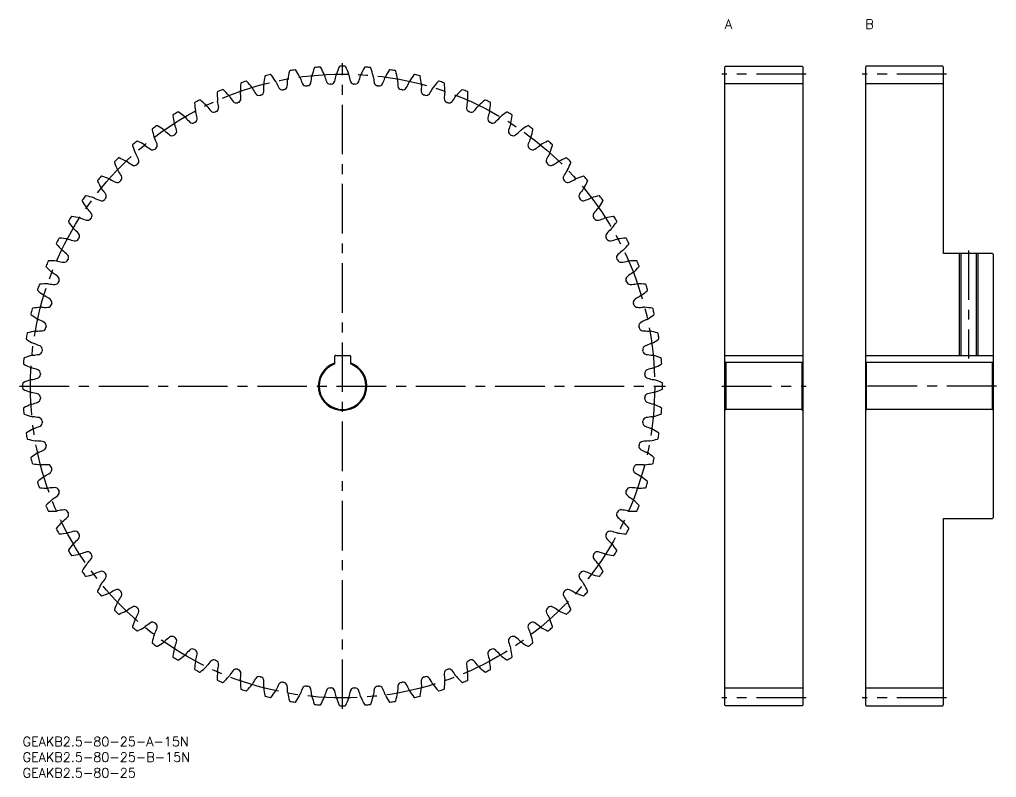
# Model space of a CAD drawing. Extents: x -1 to 312, y -13 to 230.
import ezdxf

# ---------------------------------------------------------------- set-up
doc = ezdxf.new("R2010")
doc.units = 0
doc.header["$LTSCALE"] = 0.5
doc.linetypes.add('CENTER', pattern=[50.8, 31.75, -6.35, 6.35, -6.35])
for name, color, linetype in [('MSM_CENTER', 1, 'CENTER'), ('MSM_CONTINUOUS', 7, 'CONTINUOUS'), ('MSM_NARROW', 5, 'CONTINUOUS'), ('MSM_PART_NUMBER', 7, 'CONTINUOUS')]:
    doc.layers.add(name, color=color, linetype=linetype)
doc.styles.get("Standard").update_dxf_attribs({"font": 'txt.shx', "height": 2, "bigfont": 'bigfont.shx'})

# ---------------------------------------------------------------- blocks, each defined once
blk = doc.blocks.new('*U3')
at = {"layer": 'MSM_PART_NUMBER'}
blk.add_text('GEAKB2.5-80-25-A-15N', height=3, dxfattribs=at).set_placement((0, -3))
blk = doc.blocks.new('*U4')
at = {"layer": 'MSM_PART_NUMBER'}
blk.add_text('GEAKB2.5-80-25-B-15N', height=3, dxfattribs=at).set_placement((0, -8))
blk = doc.blocks.new('*U5')
at = {"layer": 'MSM_PART_NUMBER'}
blk.add_text('GEAKB2.5-80-25', height=3, dxfattribs=at).set_placement((0, -13))
blk = doc.blocks.new('*U6')
at = {"layer": 'MSM_PART_NUMBER'}
blk.add_text('A', height=3, dxfattribs=at).set_placement((225, 227))
blk = doc.blocks.new('*U7')
at = {"layer": 'MSM_PART_NUMBER'}
blk.add_text('B', height=3, dxfattribs=at).set_placement((270, 227))

msp = doc.modelspace()

# ---------------------------------------------------------------- linework, layer by layer
at = {"layer": 'MSM_CENTER'}
for p, q in [((102.5, 9), (102.5, 216)), ((251, 212.5), (224, 212.5)), ((296, 212.5), (269, 212.5)), ((303, 156), (303, 121.3)), ((-1, 112.5), (206, 112.5)), ((224, 112.5), (251, 112.5)), ((312, 112.5), (269, 112.5)), ((251, 12.5), (224, 12.5)), ((296, 12.5), (269, 12.5))]:
    msp.add_line(p, q, dxfattribs=at)
msp.add_circle((102.5, 112.5), 100, dxfattribs=at)
at = {"layer": 'MSM_CONTINUOUS'}
for p, q in [((225, 214.5), (225.13, 215)), ((225, 10.5), (225, 214.5)), ((225.13, 215), (249.87, 215)), ((249.87, 215), (250, 214.5)), ((250, 214.5), (250, 10.5)), ((270.13, 215), (270, 214.5)), ((270, 214.5), (270, 10.5)), ((294.87, 215), (270.13, 215)), ((295, 214.5), (294.87, 215)), ((295, 155), (295, 214.5)), ((250, 209.38), (225, 209.38)), ((295, 209.38), (270, 209.38)), ((310.7, 155), (295, 155)), ((300.54, 155), (300.54, 122.3)), ((305.46, 155), (305.46, 122.3)), ((311, 154.7), (310.7, 155)), ((311, 70.3), (311, 154.7)), ((100, 119.57), (100, 122.1)), ((100.2, 122.3), (104.8, 122.3)), ((105, 122.1), (105, 119.57)), ((225, 122.3), (250, 122.3)), ((270, 122.3), (311, 122.3)), ((225.3, 120), (225, 120.3)), ((249.7, 120), (225.3, 120)), ((225.3, 120), (225.3, 105)), ((250, 120.3), (249.7, 120)), ((249.7, 105), (249.7, 120)), ((270.3, 120), (270, 120.3)), ((310.7, 120), (270.3, 120)), ((270.3, 120), (270.3, 105)), ((311, 120.3), (310.7, 120)), ((310.7, 105), (310.7, 120)), ((225.3, 105), (225, 104.7)), ((249.7, 105), (225.3, 105)), ((250, 104.7), (249.7, 105)), ((270.3, 105), (270, 104.7)), ((310.7, 105), (270.3, 105)), ((311, 104.7), (310.7, 105)), ((295, 10.5), (295, 70)), ((295, 70), (310.7, 70)), ((310.7, 70), (311, 70.3)), ((250, 15.63), (225, 15.63)), ((295, 15.63), (270, 15.63)), ((225.13, 10), (225, 10.5)), ((249.87, 10), (225.13, 10)), ((250, 10.5), (249.87, 10)), ((270, 10.5), (270.13, 10)), ((270.13, 10), (294.87, 10)), ((294.87, 10), (295, 10.5))]:
    msp.add_line(p, q, dxfattribs=at)
for centre, radius, start, end in [((116.45, 205.45), 32, 165.5829, 170.125), ((85.7, 213.36), 0.25, 99.459, 165.5829), ((102.5, 112.5), 102.5, 98.541, 99.459), ((87.31, 213.62), 0.25, 32.4171, 98.541), ((60.51, 196.6), 32, 27.875, 32.4171), ((123.7, 204.07), 32, 161.0829, 165.625), ((93.66, 214.37), 0.25, 94.959, 161.0829), ((102.5, 112.5), 102.5, 94.041, 94.959), ((95.29, 214.5), 0.25, 27.9171, 94.041), ((67.24, 199.63), 32, 23.375, 27.9171), ((130.82, 202.13), 32, 156.5829, 161.125), ((101.68, 214.75), 0.25, 90.459, 156.5829), ((102.5, 112.5), 102.5, 89.541, 90.459), ((103.32, 214.75), 0.25, 23.4171, 89.541), ((74.18, 202.13), 32, 18.875, 23.4171), ((137.76, 199.63), 32, 152.0829, 156.625), ((109.71, 214.5), 0.25, 85.959, 152.0829), ((102.5, 112.5), 102.5, 85.041, 85.959), ((111.34, 214.37), 0.25, 18.9171, 85.041), ((81.3, 204.07), 32, 14.375, 18.9171), ((144.49, 196.6), 32, 147.5829, 152.125), ((117.69, 213.62), 0.25, 81.459, 147.5829), ((102.5, 112.5), 102.5, 80.541, 81.459), ((119.3, 213.36), 0.25, 14.4171, 80.541), ((88.55, 205.45), 32, 9.875, 14.4171), ((70.13, 209.49), 0.25, 108.459, 174.5829), ((102.5, 112.5), 102.5, 107.541, 108.459), ((71.68, 210), 0.25, 41.4171, 107.541), ((47.87, 188.99), 32, 36.875, 41.4171), ((109.11, 206.26), 32, 170.0829, 174.625), ((77.83, 211.73), 0.25, 103.959, 170.0829), ((102.5, 112.5), 102.5, 103.041, 103.959), ((79.43, 212.11), 0.25, 36.9171, 103.0411), ((54.04, 193.04), 32, 32.375, 36.9171), ((79.32, 209.07), 2.07, 24.127, 32.375), ((105.54, 220.82), 26.67, 204.1493, 208.4679), ((58.23, 211.41), 26.67, 354.0321, 358.3507), ((86.96, 210.59), 2.07, 170.125, 178.373), ((86.96, 210.59), 2.07, 19.627, 27.875), ((114.03, 220.25), 26.67, 199.6493, 203.9679), ((91.13, 209.96), 1.25, 276.6565, 349.5321), ((66.13, 214.58), 26.67, 349.5321, 353.8507), ((94.71, 211.5), 2.07, 165.625, 173.873), ((94.71, 211.5), 2.07, 15.127, 23.375), ((122.45, 219.01), 26.67, 195.1493, 199.4679), ((98.49, 210.54), 1.25, 199.4679, 272.3435), ((98.81, 210.56), 1.25, 272.1565, 345.0321), ((74.25, 217.12), 26.67, 345.0321, 349.3507), ((102.5, 211.81), 2.07, 161.125, 169.373), ((102.5, 211.81), 2.07, 10.627, 18.875), ((130.75, 217.12), 26.67, 190.6493, 194.9679), ((106.19, 210.56), 1.25, 194.9679, 267.8435), ((106.51, 210.54), 1.25, 267.6565, 340.5321), ((82.55, 219.01), 26.67, 340.5321, 344.8507), ((110.29, 211.5), 2.07, 156.625, 164.873), ((110.29, 211.5), 2.07, 6.127, 14.375), ((138.87, 214.58), 26.67, 186.1493, 190.4679), ((113.87, 209.96), 1.25, 190.4679, 263.3435), ((90.97, 220.25), 26.67, 336.0321, 340.3507), ((118.04, 210.59), 2.07, 152.125, 160.373), ((118.04, 210.59), 2.07, 1.627, 9.875), ((146.77, 211.41), 26.67, 181.6493, 185.9679), ((99.46, 220.82), 26.67, 331.5321, 335.8507), ((125.68, 209.07), 2.07, 147.625, 155.873), ((150.96, 193.04), 32, 143.0829, 147.625), ((125.57, 212.11), 0.25, 76.959, 143.0829), ((102.5, 112.5), 102.5, 76.041, 76.959), ((127.17, 211.73), 0.25, 9.9171, 76.041), ((95.89, 206.26), 32, 5.375, 9.9171), ((157.13, 188.99), 32, 138.5829, 143.125), ((133.32, 210), 0.25, 72.459, 138.5829), ((102.5, 112.5), 102.5, 71.541, 72.459), ((134.87, 209.49), 0.25, 5.4171, 71.541), ((94.36, 206.14), 32, 179.0829, 183.625), ((62.62, 206.65), 0.25, 112.959, 179.0829), ((102.5, 112.5), 102.5, 112.041, 112.959), ((64.13, 207.28), 0.25, 45.9171, 112.041), ((42.04, 184.47), 32, 41.375, 45.9171), ((101.73, 206.49), 32, 174.5829, 179.125), ((71.81, 206.95), 2.07, 179.125, 187.373), ((43.31, 203.27), 26.67, 3.0321, 7.3507), ((71.81, 206.95), 2.07, 28.627, 36.875), ((97.03, 220.73), 26.67, 208.6493, 212.9679), ((76.02, 206.98), 1.25, 285.6565, 358.5321), ((79.32, 209.07), 2.07, 174.625, 182.873), ((50.61, 207.64), 26.67, 358.5321, 2.8507), ((83.2, 208.71), 1.25, 208.4679, 281.3435), ((102.5, 112.5), 96.87, 101.1565, 101.3435), ((83.51, 208.77), 1.25, 281.1565, 354.0321), ((90.81, 209.93), 1.25, 203.9679, 276.8435), ((102.5, 112.5), 96.87, 96.6565, 96.8435), ((102.5, 112.5), 96.87, 92.1565, 92.3435), ((102.5, 112.5), 96.88, 87.6565, 87.8435), ((102.5, 112.5), 96.88, 83.1565, 83.3435), ((114.19, 209.93), 1.25, 263.1565, 336.0321), ((121.49, 208.77), 1.25, 185.9679, 258.8435), ((102.5, 112.5), 96.88, 78.6565, 78.8435), ((121.8, 208.71), 1.25, 258.6565, 331.5321), ((154.39, 207.64), 26.67, 177.1493, 181.4679), ((128.98, 206.98), 1.25, 181.4679, 254.3435), ((125.68, 209.07), 2.07, 357.127, 5.375), ((107.97, 220.73), 26.67, 327.0321, 331.3507), ((133.19, 206.95), 2.07, 143.125, 151.373), ((161.69, 203.27), 26.67, 172.6493, 176.9679), ((103.27, 206.49), 32, 0.875, 5.4171), ((133.19, 206.95), 2.07, 352.627, 0.875), ((162.96, 184.47), 32, 134.0829, 138.625), ((140.87, 207.28), 0.25, 67.959, 134.0829), ((102.5, 112.5), 102.5, 67.041, 67.959), ((142.38, 206.65), 0.25, 0.9171, 67.041), ((110.64, 206.14), 32, 356.375, 0.9171), ((55.35, 203.23), 0.25, 117.459, 183.5829), ((102.5, 112.5), 102.5, 116.541, 117.459), ((56.81, 203.97), 0.25, 50.4171, 116.541), ((36.58, 179.5), 32, 45.875, 50.4171), ((64.5, 204.25), 2.07, 183.625, 191.873), ((36.37, 198.35), 26.67, 7.5321, 11.8507), ((64.5, 204.25), 2.07, 33.127, 41.375), ((88.56, 219.97), 26.67, 213.1493, 217.4679), ((68.39, 204.5), 1.25, 217.4679, 290.3435), ((68.69, 204.62), 1.25, 290.1565, 3.0321), ((75.71, 206.9), 1.25, 212.9679, 285.8435), ((102.5, 112.5), 96.87, 105.6565, 105.8435), ((102.5, 112.5), 96.88, 74.1565, 74.3435), ((129.29, 206.9), 1.25, 254.1565, 327.0321), ((136.31, 204.62), 1.25, 176.9679, 249.8435), ((136.61, 204.5), 1.25, 249.6565, 322.5321), ((116.44, 219.97), 26.67, 322.5321, 326.8507), ((140.5, 204.25), 2.07, 138.625, 146.873), ((168.63, 198.35), 26.67, 168.1493, 172.4679), ((140.5, 204.25), 2.07, 348.127, 356.375), ((168.42, 179.5), 32, 129.5829, 134.125), ((148.19, 203.97), 0.25, 63.459, 129.5829), ((102.5, 112.5), 102.5, 62.541, 63.459), ((149.65, 203.23), 0.25, 356.4171, 62.541), ((102.5, 112.5), 102.5, 121.041, 121.959), ((49.77, 200.11), 0.25, 54.9171, 121.041), ((87.04, 205.21), 32, 183.5829, 188.125), ((57.41, 200.99), 2.07, 188.125, 196.373), ((29.84, 192.89), 26.67, 12.0321, 16.3507), ((57.41, 200.99), 2.07, 37.627, 45.875), ((80.17, 218.54), 26.67, 217.6493, 221.9679), ((61.27, 201.54), 1.25, 221.9679, 294.8435), ((102.5, 112.5), 96.87, 114.6565, 114.8435), ((61.56, 201.68), 1.25, 294.6565, 7.5321), ((102.5, 112.5), 96.87, 110.1565, 110.3435), ((102.5, 112.5), 96.87, 69.6565, 69.8435), ((143.44, 201.68), 1.25, 172.4679, 245.3435), ((102.5, 112.5), 96.87, 65.1565, 65.3435), ((143.73, 201.54), 1.25, 245.1565, 318.0321), ((124.83, 218.54), 26.67, 318.0321, 322.3507), ((147.59, 200.99), 2.07, 134.125, 142.373), ((175.16, 192.89), 26.67, 163.6493, 167.9679), ((147.59, 200.99), 2.07, 343.627, 351.875), ((117.96, 205.21), 32, 351.875, 356.4171), ((155.23, 200.11), 0.25, 58.959, 125.0829), ((102.5, 112.5), 102.5, 58.041, 58.959), ((48.38, 199.25), 0.25, 121.959, 188.0829), ((79.81, 203.72), 32, 188.0829, 192.625), ((31.53, 174.13), 32, 50.375, 54.9171), ((50.61, 197.18), 2.07, 42.127, 50.375), ((71.92, 216.46), 26.67, 222.1493, 226.4679), ((54.69, 198.19), 1.25, 299.1565, 12.0321), ((150.31, 198.19), 1.25, 167.9679, 240.8435), ((133.08, 216.46), 26.67, 313.5321, 317.8507), ((154.39, 197.18), 2.07, 129.625, 137.873), ((173.47, 174.13), 32, 125.0829, 129.625), ((125.19, 203.72), 32, 347.375, 351.9171), ((156.62, 199.25), 0.25, 351.9171, 58.041), ((41.74, 194.74), 0.25, 126.459, 192.5829), ((72.73, 201.65), 32, 192.5829, 197.125), ((102.5, 112.5), 102.5, 125.541, 126.459), ((43.06, 195.7), 0.25, 59.4171, 125.541), ((26.91, 168.37), 32, 54.875, 59.4171), ((44.13, 192.84), 2.07, 46.627, 54.875), ((63.86, 213.74), 26.67, 226.6493, 230.9679), ((50.61, 197.18), 2.07, 192.625, 200.873), ((23.75, 186.94), 26.67, 16.5321, 20.8507), ((48.12, 194.18), 1.25, 303.6565, 16.5321), ((54.41, 198.04), 1.25, 226.4679, 299.3435), ((102.5, 112.5), 96.87, 119.1565, 119.3435), ((102.5, 112.5), 96.87, 60.6565, 60.8435), ((150.59, 198.04), 1.25, 240.6565, 313.5321), ((156.88, 194.18), 1.25, 163.4679, 236.3435), ((181.25, 186.94), 26.67, 159.1493, 163.4679), ((154.39, 197.18), 2.07, 339.127, 347.375), ((141.14, 213.74), 26.67, 309.0321, 313.3507), ((160.87, 192.84), 2.07, 125.125, 133.373), ((178.09, 168.37), 32, 120.5829, 125.125), ((161.94, 195.7), 0.25, 54.459, 120.5829), ((102.5, 112.5), 102.5, 53.541, 54.459), ((132.27, 201.65), 32, 342.875, 347.4171), ((163.26, 194.74), 0.25, 347.4171, 53.541), ((102.5, 112.5), 102.5, 130.041, 130.959), ((36.72, 190.78), 0.25, 63.9171, 130.041), ((22.76, 162.26), 32, 59.375, 63.9171), ((44.13, 192.84), 2.07, 197.125, 205.373), ((18.15, 180.54), 26.67, 21.0321, 25.3507), ((47.85, 194), 1.25, 230.9679, 303.8435), ((102.5, 112.5), 96.87, 123.6565, 123.8435), ((102.5, 112.5), 96.87, 56.1565, 56.3435), ((157.15, 194), 1.25, 236.1565, 309.0321), ((186.85, 180.54), 26.67, 154.6493, 158.9679), ((160.87, 192.84), 2.07, 334.627, 342.875), ((182.24, 162.26), 32, 116.0829, 120.625), ((168.28, 190.78), 0.25, 49.959, 116.0829), ((102.5, 112.5), 102.5, 49.041, 49.959), ((35.47, 189.72), 0.25, 130.959, 197.0829), ((65.82, 199.04), 32, 197.0829, 201.625), ((38, 188.02), 2.07, 51.127, 59.375), ((56.03, 210.4), 26.67, 231.1493, 235.4679), ((41.63, 189.46), 1.25, 235.4679, 308.3435), ((102.5, 112.5), 96.87, 128.1565, 128.3435), ((41.88, 189.66), 1.25, 308.1565, 21.0321), ((163.12, 189.66), 1.25, 158.9679, 231.8435), ((102.5, 112.5), 96.87, 51.6565, 51.8435), ((163.37, 189.46), 1.25, 231.6565, 304.5321), ((148.97, 210.4), 26.67, 304.5321, 308.8507), ((167, 188.02), 2.07, 120.625, 128.873), ((139.18, 199.04), 32, 338.375, 342.9171), ((169.53, 189.72), 0.25, 342.9171, 49.041), ((102.5, 112.5), 102.5, 134.541, 135.459), ((30.78, 185.38), 0.25, 68.4171, 134.541), ((19.1, 155.85), 32, 63.875, 68.4171), ((38, 188.02), 2.07, 201.625, 209.873), ((13.08, 173.71), 26.67, 25.5321, 29.8507), ((36.01, 184.66), 1.25, 312.6565, 25.5321), ((168.99, 184.66), 1.25, 154.4679, 227.3435), ((191.92, 173.71), 26.67, 150.1493, 154.4679), ((167, 188.02), 2.07, 330.127, 338.375), ((185.9, 155.85), 32, 111.5829, 116.125), ((174.22, 185.38), 0.25, 45.459, 111.5829), ((102.5, 112.5), 102.5, 44.541, 45.459), ((29.62, 184.22), 0.25, 135.459, 201.5829), ((59.15, 195.9), 32, 201.5829, 206.125), ((32.28, 182.72), 2.07, 206.125, 214.373), ((8.55, 166.5), 26.67, 30.0321, 34.3507), ((32.28, 182.72), 2.07, 55.627, 63.875), ((48.5, 206.45), 26.67, 235.6493, 239.9679), ((35.78, 184.45), 1.25, 239.9679, 312.8435), ((102.5, 112.5), 96.87, 132.6565, 132.8435), ((102.5, 112.5), 96.87, 47.1565, 47.3435), ((169.22, 184.45), 1.25, 227.1565, 300.0321), ((156.5, 206.45), 26.67, 300.0321, 304.3507), ((172.72, 182.72), 2.07, 116.125, 124.373), ((196.45, 166.5), 26.67, 145.6493, 149.9679), ((172.72, 182.72), 2.07, 325.627, 333.875), ((145.85, 195.9), 32, 333.875, 338.4171), ((175.38, 184.22), 0.25, 338.4171, 44.541), ((24.22, 178.28), 0.25, 139.959, 206.0829), ((102.5, 112.5), 102.5, 139.041, 139.959), ((25.28, 179.53), 0.25, 72.9171, 139.041), ((15.96, 149.18), 32, 68.375, 72.9171), ((26.98, 177), 2.07, 60.127, 68.375), ((41.29, 201.92), 26.67, 240.1493, 244.4679), ((30.55, 179.22), 1.25, 317.1565, 30.0321), ((174.45, 179.22), 1.25, 149.9679, 222.8435), ((163.71, 201.92), 26.67, 295.5321, 299.8507), ((178.02, 177), 2.07, 111.625, 119.873), ((189.04, 149.18), 32, 107.0829, 111.625), ((179.72, 179.53), 0.25, 40.959, 107.0829), ((102.5, 112.5), 102.5, 40.041, 40.959), ((180.78, 178.28), 0.25, 333.9171, 40.041), ((52.74, 192.24), 32, 206.0829, 210.625), ((26.98, 177), 2.07, 210.625, 218.873), ((4.6, 158.97), 26.67, 34.5321, 38.8507), ((30.34, 178.99), 1.25, 244.4679, 317.3435), ((102.5, 112.5), 96.87, 137.1565, 137.3435), ((102.5, 112.5), 96.87, 42.6565, 42.8435), ((174.66, 178.99), 1.25, 222.6565, 295.5321), ((200.4, 158.97), 26.67, 141.1493, 145.4679), ((178.02, 177), 2.07, 321.127, 329.375), ((152.26, 192.24), 32, 329.375, 333.9171), ((102.5, 112.5), 102.5, 143.541, 144.459), ((20.26, 173.26), 0.25, 77.4171, 143.541), ((13.35, 142.27), 32, 72.875, 77.4171), ((22.16, 170.87), 2.07, 64.627, 72.875), ((34.46, 196.85), 26.67, 244.6493, 248.9679), ((25.34, 173.12), 1.25, 248.9679, 321.8435), ((102.5, 112.5), 96.87, 141.6565, 141.8435), ((25.54, 173.37), 1.25, 321.6565, 34.5321), ((179.46, 173.37), 1.25, 145.4679, 218.3435), ((102.5, 112.5), 96.87, 38.1565, 38.3435), ((179.66, 173.12), 1.25, 218.1565, 291.0321), ((170.54, 196.85), 26.67, 291.0321, 295.3507), ((182.84, 170.87), 2.07, 107.125, 115.373), ((191.65, 142.27), 32, 102.5829, 107.125), ((184.74, 173.26), 0.25, 36.459, 102.5829), ((102.5, 112.5), 102.5, 35.541, 36.459), ((19.3, 171.94), 0.25, 144.459, 210.5829), ((46.63, 188.09), 32, 210.5829, 215.125), ((22.16, 170.87), 2.07, 215.125, 223.373), ((1.26, 151.14), 26.67, 39.0321, 43.3507), ((203.74, 151.14), 26.67, 136.6493, 140.9679), ((182.84, 170.87), 2.07, 316.627, 324.875), ((158.37, 188.09), 32, 324.875, 329.4171), ((185.7, 171.94), 0.25, 329.4171, 35.541), ((102.5, 112.5), 102.5, 148.041, 148.959), ((15.75, 166.62), 0.25, 81.9171, 148.041), ((11.28, 135.19), 32, 77.375, 81.9171), ((17.82, 164.39), 2.07, 69.127, 77.375), ((28.06, 191.25), 26.67, 249.1493, 253.4679), ((20.82, 166.88), 1.25, 253.4679, 326.3435), ((102.5, 112.5), 96.87, 146.1565, 146.3435), ((21, 167.15), 1.25, 326.1565, 39.0321), ((184, 167.15), 1.25, 140.9679, 213.8435), ((102.5, 112.5), 96.87, 33.6565, 33.8435), ((184.18, 166.88), 1.25, 213.6565, 286.5321), ((176.94, 191.25), 26.67, 286.5321, 290.8507), ((187.18, 164.39), 2.07, 102.625, 110.873), ((193.72, 135.19), 32, 98.0829, 102.625), ((189.25, 166.62), 0.25, 31.959, 98.0829), ((102.5, 112.5), 102.5, 31.041, 31.959), ((14.89, 165.23), 0.25, 148.959, 215.0829), ((40.87, 183.47), 32, 215.0829, 219.625), ((17.82, 164.39), 2.07, 219.625, 227.873), ((-1.46, 143.08), 26.67, 43.5321, 47.8507), ((206.46, 143.08), 26.67, 132.1493, 136.4679), ((187.18, 164.39), 2.07, 312.127, 320.375), ((164.13, 183.47), 32, 320.375, 324.9171), ((190.11, 165.23), 0.25, 324.9171, 31.041), ((102.5, 112.5), 102.5, 152.541, 153.459), ((11.77, 159.65), 0.25, 86.4171, 152.541), ((9.79, 127.96), 32, 81.875, 86.4171), ((14.01, 157.59), 2.07, 73.627, 81.875), ((16.81, 160.31), 1.25, 257.9679, 330.8435), ((16.96, 160.59), 1.25, 330.6565, 43.5321), ((102.5, 112.5), 96.87, 150.6565, 150.8435), ((188.04, 160.59), 1.25, 136.4679, 209.3435), ((102.5, 112.5), 96.87, 29.1565, 29.3435), ((188.19, 160.31), 1.25, 209.1565, 282.0321), ((190.99, 157.59), 2.07, 98.125, 106.373), ((195.21, 127.96), 32, 93.5829, 98.125), ((193.23, 159.65), 0.25, 27.459, 93.5829), ((102.5, 112.5), 102.5, 26.541, 27.459), ((11.03, 158.19), 0.25, 153.459, 219.5829), ((35.5, 178.42), 32, 219.5829, 224.125), ((22.11, 185.16), 26.67, 253.6493, 257.9679), ((182.89, 185.16), 26.67, 282.0321, 286.3507), ((169.5, 178.42), 32, 315.875, 320.4171), ((193.97, 158.19), 0.25, 320.4171, 26.541), ((14.01, 157.59), 2.07, 224.125, 232.373), ((-3.54, 134.83), 26.67, 48.0321, 52.3507), ((13.46, 153.73), 1.25, 335.1565, 48.0321), ((191.54, 153.73), 1.25, 131.9679, 204.8435), ((208.54, 134.83), 26.67, 127.6493, 131.9679), ((190.99, 157.59), 2.07, 307.627, 315.875), ((7.72, 150.87), 0.25, 157.959, 224.0829), ((102.5, 112.5), 102.5, 157.041, 157.959), ((30.53, 172.96), 32, 224.0829, 228.625), ((8.35, 152.38), 0.25, 90.9171, 157.041), ((8.86, 120.64), 32, 86.375, 90.9171), ((10.75, 150.5), 2.07, 78.127, 86.375), ((16.65, 178.63), 26.67, 258.1493, 262.4679), ((13.32, 153.44), 1.25, 262.4679, 335.3435), ((102.5, 112.5), 96.87, 155.1565, 155.3435), ((102.5, 112.5), 96.87, 24.6565, 24.8435), ((191.68, 153.44), 1.25, 204.6565, 277.5321), ((188.35, 178.63), 26.67, 277.5321, 281.8507), ((194.25, 150.5), 2.07, 93.625, 101.873), ((196.14, 120.64), 32, 89.0829, 93.625), ((174.47, 172.96), 32, 311.375, 315.9171), ((196.65, 152.38), 0.25, 22.959, 89.0829), ((102.5, 112.5), 102.5, 22.041, 22.959), ((197.28, 150.87), 0.25, 315.9171, 22.041), ((10.75, 150.5), 2.07, 228.625, 236.873), ((-4.97, 126.44), 26.67, 52.5321, 56.8507), ((10.5, 146.61), 1.25, 339.6565, 52.5321), ((194.5, 146.61), 1.25, 127.4679, 200.3435), ((209.97, 126.44), 26.67, 123.1493, 127.4679), ((194.25, 150.5), 2.07, 303.127, 311.375), ((102.5, 112.5), 102.5, 161.541, 162.459), ((5.51, 144.87), 0.25, 95.4171, 161.541), ((8.51, 113.27), 32, 90.875, 95.4171), ((8.05, 143.19), 2.07, 82.627, 90.875), ((11.73, 171.69), 26.67, 262.6493, 266.9679), ((10.38, 146.31), 1.25, 266.9679, 339.8435), ((102.5, 112.5), 96.87, 159.6565, 159.8435), ((102.5, 112.5), 96.87, 20.1565, 20.3435), ((194.62, 146.31), 1.25, 200.1565, 273.0321), ((193.27, 171.69), 26.67, 273.0321, 277.3507), ((196.95, 143.19), 2.07, 89.125, 97.373), ((196.49, 113.27), 32, 84.5829, 89.125), ((199.49, 144.87), 0.25, 18.459, 84.5829), ((102.5, 112.5), 102.5, 17.541, 18.459), ((5, 143.32), 0.25, 162.459, 228.5829), ((26.01, 167.13), 32, 228.5829, 233.125), ((8.05, 143.19), 2.07, 233.125, 241.373), ((-5.73, 117.97), 26.67, 57.0321, 61.3507), ((210.73, 117.97), 26.67, 118.6493, 122.9679), ((196.95, 143.19), 2.07, 298.627, 306.875), ((178.99, 167.13), 32, 306.875, 311.4171), ((200, 143.32), 0.25, 311.4171, 17.541), ((8.74, 105.89), 32, 95.375, 99.9171), ((5.93, 135.68), 2.07, 87.127, 95.375), ((7.36, 164.39), 26.67, 267.1493, 271.4679), ((8.02, 138.98), 1.25, 271.4679, 344.3435), ((8.1, 139.29), 1.25, 344.1565, 57.0321), ((102.5, 112.5), 96.87, 164.1565, 164.3435), ((196.9, 139.29), 1.25, 122.9679, 195.8435), ((102.5, 112.5), 96.87, 15.6565, 15.8435), ((196.98, 138.98), 1.25, 195.6565, 268.5321), ((197.64, 164.39), 26.67, 268.5321, 272.8507), ((199.07, 135.68), 2.07, 84.625, 92.873), ((196.26, 105.89), 32, 80.0829, 84.625), ((102.5, 112.5), 102.5, 166.041, 166.959), ((2.89, 135.57), 0.25, 166.959, 233.0829), ((21.96, 160.96), 32, 233.0829, 237.625), ((3.27, 137.17), 0.25, 99.9171, 166.041), ((183.04, 160.96), 32, 302.375, 306.9171), ((201.73, 137.17), 0.25, 13.959, 80.0829), ((102.5, 112.5), 102.5, 13.041, 13.959), ((202.11, 135.57), 0.25, 306.9171, 13.041), ((5.93, 135.68), 2.07, 237.625, 245.873), ((-5.82, 109.46), 26.67, 61.5321, 65.8507), ((6.29, 131.8), 1.25, 348.6565, 61.5321), ((102.5, 112.5), 96.87, 168.6565, 168.8435), ((198.71, 131.8), 1.25, 118.4679, 191.3435), ((102.5, 112.5), 96.87, 11.1565, 11.3435), ((210.82, 109.46), 26.67, 114.1493, 118.4679), ((199.07, 135.68), 2.07, 294.127, 302.375), ((102.5, 112.5), 102.5, 170.541, 171.459), ((1.64, 129.3), 0.25, 104.4171, 170.541), ((9.55, 98.55), 32, 99.875, 104.4171), ((4.41, 128.04), 2.07, 91.627, 99.875), ((3.59, 156.77), 26.67, 271.6493, 275.9679), ((6.23, 131.49), 1.25, 275.9679, 348.8435), ((198.77, 131.49), 1.25, 191.1565, 264.0321), ((201.41, 156.77), 26.67, 264.0321, 268.3507), ((200.59, 128.04), 2.07, 80.125, 88.373), ((195.45, 98.55), 32, 75.5829, 80.125), ((203.36, 129.3), 0.25, 9.459, 75.5829), ((102.5, 112.5), 102.5, 8.541, 9.459), ((1.38, 127.69), 0.25, 171.459, 237.5829), ((18.4, 154.49), 32, 237.5829, 242.125), ((4.41, 128.04), 2.07, 242.125, 250.373), ((-5.25, 100.97), 26.67, 66.0321, 70.3507), ((5.07, 124.19), 1.25, 353.1565, 66.0321), ((199.93, 124.19), 1.25, 113.9679, 186.8435), ((210.25, 100.97), 26.67, 109.6493, 113.9679), ((200.59, 128.04), 2.07, 289.627, 297.875), ((186.6, 154.49), 32, 297.875, 302.4171), ((203.62, 127.69), 0.25, 302.4171, 8.541), ((10.93, 91.3), 32, 104.375, 108.9171), ((3.5, 120.29), 2.07, 96.127, 104.375), ((0.42, 148.87), 26.67, 276.1493, 280.4679), ((5.04, 123.87), 1.25, 280.4679, 353.3435), ((102.5, 112.5), 96.87, 173.1565, 173.3435), ((100.2, 122.1), 0.2, 90, 180), ((104.8, 122.1), 0.2, 0, 90), ((102.5, 112.5), 96.87, 6.6565, 6.8435), ((199.96, 123.87), 1.25, 186.6565, 259.5321), ((204.58, 148.87), 26.67, 259.5321, 263.8507), ((201.5, 120.29), 2.07, 75.625, 83.873), ((194.07, 91.3), 32, 71.0829, 75.625), ((102.5, 112.5), 102.5, 175.041, 175.959), ((0.5, 119.71), 0.25, 175.959, 242.0829), ((0.63, 121.34), 0.25, 108.9171, 175.041), ((15.37, 147.76), 32, 242.0829, 246.625), ((102.5, 112.5), 7.8, 108.6939, 71.3061), ((102.5, 112.5), 7.5, 109.4712, 70.5288), ((189.63, 147.76), 32, 293.375, 297.9171), ((204.37, 121.34), 0.25, 4.959, 71.0829), ((204.5, 119.71), 0.25, 297.9171, 4.041), ((102.5, 112.5), 102.5, 4.041, 4.959), ((3.5, 120.29), 2.07, 246.625, 254.873), ((-4.01, 92.55), 26.67, 70.5321, 74.8507), ((4.44, 116.19), 1.25, 284.9679, 357.8435), ((4.46, 116.51), 1.25, 357.6565, 70.5321), ((102.5, 112.5), 96.87, 177.6565, 177.8435), ((200.54, 116.51), 1.25, 109.4679, 182.3435), ((102.5, 112.5), 96.87, 2.1565, 2.3435), ((200.56, 116.19), 1.25, 182.1565, 255.0321), ((209.01, 92.55), 26.67, 105.1493, 109.4679), ((201.5, 120.29), 2.07, 285.127, 293.375), ((0.25, 113.32), 0.25, 113.4171, 179.541), ((102.5, 112.5), 102.5, 179.541, 180.459), ((12.87, 84.18), 32, 108.875, 113.4171), ((3.19, 112.5), 2.07, 100.627, 108.875), ((-2.12, 140.75), 26.67, 280.6493, 284.9679), ((207.12, 140.75), 26.67, 255.0321, 259.3507), ((201.81, 112.5), 2.07, 71.125, 79.373), ((192.13, 84.18), 32, 66.5829, 71.125), ((204.75, 113.32), 0.25, 0.459, 66.5829), ((102.5, 112.5), 102.5, 359.541, 0.459), ((0.25, 111.68), 0.25, 180.459, 246.5829), ((12.87, 140.82), 32, 246.5829, 251.125), ((3.19, 112.5), 2.07, 251.125, 259.373), ((-2.12, 84.25), 26.67, 75.0321, 79.3507), ((4.44, 108.81), 1.25, 2.1565, 75.0321), ((200.56, 108.81), 1.25, 104.9679, 177.8435), ((207.12, 84.25), 26.67, 100.6493, 104.9679), ((201.81, 112.5), 2.07, 280.627, 288.875), ((192.13, 140.82), 32, 288.875, 293.4171), ((204.75, 111.68), 0.25, 293.4171, 359.541), ((15.37, 77.24), 32, 113.375, 117.9171), ((3.5, 104.71), 2.07, 105.127, 113.375), ((-4.01, 132.45), 26.67, 285.1493, 289.4679), ((4.46, 108.49), 1.25, 289.4679, 2.3435), ((102.5, 112.5), 96.87, 182.1565, 182.3435), ((102.5, 112.5), 96.87, 357.6565, 357.8435), ((200.54, 108.49), 1.25, 177.6565, 250.5321), ((209.01, 132.45), 26.67, 250.5321, 254.8507), ((201.5, 104.71), 2.07, 66.625, 74.873), ((189.63, 77.24), 32, 62.0829, 66.625), ((0.5, 105.29), 0.25, 117.9171, 184.041), ((102.5, 112.5), 102.5, 184.041, 184.959), ((0.63, 103.66), 0.25, 184.959, 251.0829), ((10.93, 133.7), 32, 251.0829, 255.625), ((194.07, 133.7), 32, 284.375, 288.9171), ((204.37, 103.66), 0.25, 288.9171, 355.041), ((204.5, 105.29), 0.25, 355.959, 62.0829), ((102.5, 112.5), 102.5, 355.041, 355.959), ((3.5, 104.71), 2.07, 255.625, 263.873), ((0.42, 76.13), 26.67, 79.5321, 83.8507), ((5.04, 101.13), 1.25, 6.6565, 79.5321), ((5.07, 100.81), 1.25, 293.9679, 6.8435), ((102.5, 112.5), 96.87, 186.6565, 186.8435), ((102.5, 112.5), 96.87, 353.1565, 353.3435), ((199.93, 100.81), 1.25, 173.1565, 246.0321), ((199.96, 101.13), 1.25, 100.4679, 173.3435), ((204.58, 76.13), 26.67, 96.1493, 100.4679), ((201.5, 104.71), 2.07, 276.127, 284.375), ((1.38, 97.31), 0.25, 122.4171, 188.541), ((102.5, 112.5), 102.5, 188.541, 189.459), ((18.4, 70.51), 32, 117.875, 122.4171), ((4.41, 96.96), 2.07, 109.627, 117.875), ((-5.25, 124.03), 26.67, 289.6493, 293.9679), ((210.25, 124.03), 26.67, 246.0321, 250.3507), ((200.59, 96.96), 2.07, 62.125, 70.373), ((186.6, 70.51), 32, 57.5829, 62.125), ((102.5, 112.5), 102.5, 350.541, 351.459), ((203.62, 97.31), 0.25, 351.459, 57.5829), ((1.64, 95.7), 0.25, 189.459, 255.5829), ((9.55, 126.45), 32, 255.5829, 260.125), ((4.41, 96.96), 2.07, 260.125, 268.373), ((3.59, 68.23), 26.67, 84.0321, 88.3507), ((6.23, 93.51), 1.25, 11.1565, 84.0321), ((198.77, 93.51), 1.25, 95.9679, 168.8435), ((201.41, 68.23), 26.67, 91.6493, 95.9679), ((200.59, 96.96), 2.07, 271.627, 279.875), ((195.45, 126.45), 32, 279.875, 284.4171), ((203.36, 95.7), 0.25, 284.4171, 350.541), ((21.96, 64.04), 32, 122.375, 126.9171), ((5.93, 89.32), 2.07, 114.127, 122.375), ((-5.82, 115.54), 26.67, 294.1493, 298.4679), ((6.29, 93.2), 1.25, 298.4679, 11.3435), ((102.5, 112.5), 96.87, 191.1565, 191.3435), ((198.71, 93.2), 1.25, 168.6565, 241.5321), ((102.5, 112.5), 96.87, 348.6565, 348.8435), ((210.82, 115.54), 26.67, 241.5321, 245.8507), ((199.07, 89.32), 2.07, 57.625, 65.873), ((183.04, 64.04), 32, 53.0829, 57.625), ((2.89, 89.43), 0.25, 126.9171, 193.041), ((102.5, 112.5), 102.5, 193.041, 193.959), ((3.27, 87.83), 0.25, 193.959, 260.0829), ((201.73, 87.83), 0.25, 279.9171, 346.041), ((102.5, 112.5), 102.5, 346.041, 346.959), ((202.11, 89.43), 0.25, 346.959, 53.0829), ((8.74, 119.11), 32, 260.0829, 264.625), ((5.93, 89.32), 2.07, 264.625, 272.873), ((7.36, 60.61), 26.67, 88.5321, 92.8507), ((-5.73, 107.03), 26.67, 298.6493, 302.9679), ((8.02, 86.02), 1.25, 15.6565, 88.5321), ((8.1, 85.71), 1.25, 302.9679, 15.8435), ((102.5, 112.5), 96.87, 195.6565, 195.8435), ((196.9, 85.71), 1.25, 164.1565, 237.0321), ((102.5, 112.5), 96.87, 344.1565, 344.3435), ((196.98, 86.02), 1.25, 91.4679, 164.3435), ((210.73, 107.03), 26.67, 237.0321, 241.3507), ((197.64, 60.61), 26.67, 87.1493, 91.4679), ((199.07, 89.32), 2.07, 267.127, 275.375), ((196.26, 119.11), 32, 275.375, 279.9171), ((5, 81.68), 0.25, 131.4171, 197.541), ((102.5, 112.5), 102.5, 197.541, 198.459), ((26.01, 57.87), 32, 126.875, 131.4171), ((8.05, 81.81), 2.07, 118.627, 126.875), ((196.95, 81.81), 2.07, 53.125, 61.373), ((178.99, 57.87), 32, 48.5829, 53.125), ((102.5, 112.5), 102.5, 341.541, 342.459), ((200, 81.68), 0.25, 342.459, 48.5829), ((5.51, 80.13), 0.25, 198.459, 264.5829), ((8.51, 111.73), 32, 264.5829, 269.125), ((8.05, 81.81), 2.07, 269.125, 277.373), ((11.73, 53.31), 26.67, 93.0321, 97.3507), ((10.38, 78.69), 1.25, 20.1565, 93.0321), ((10.5, 78.39), 1.25, 307.4679, 20.3435), ((102.5, 112.5), 96.87, 200.1565, 200.3435), ((194.5, 78.39), 1.25, 159.6565, 232.5321), ((102.5, 112.5), 96.87, 339.6565, 339.8435), ((194.62, 78.69), 1.25, 86.9679, 159.8435), ((193.27, 53.31), 26.67, 82.6493, 86.9679), ((196.95, 81.81), 2.07, 262.627, 270.875), ((196.49, 111.73), 32, 270.875, 275.4171), ((199.49, 80.13), 0.25, 275.4171, 341.541), ((30.53, 52.04), 32, 131.375, 135.9171), ((10.75, 74.5), 2.07, 123.127, 131.375), ((-4.97, 98.56), 26.67, 303.1493, 307.4679), ((209.97, 98.56), 26.67, 232.5321, 236.8507), ((194.25, 74.5), 2.07, 48.625, 56.873), ((174.47, 52.04), 32, 44.0829, 48.625), ((7.72, 74.13), 0.25, 135.9171, 202.041), ((102.5, 112.5), 102.5, 202.041, 202.959), ((8.35, 72.62), 0.25, 202.959, 269.0829), ((8.86, 104.36), 32, 269.0829, 273.625), ((10.75, 74.5), 2.07, 273.625, 281.873), ((16.65, 46.37), 26.67, 97.5321, 101.8507), ((13.32, 71.56), 1.25, 24.6565, 97.5321), ((102.5, 112.5), 96.87, 204.6565, 204.8435), ((102.5, 112.5), 96.87, 335.1565, 335.3435), ((191.68, 71.56), 1.25, 82.4679, 155.3435), ((188.35, 46.37), 26.67, 78.1493, 82.4679), ((194.25, 74.5), 2.07, 258.127, 266.375), ((196.14, 104.36), 32, 266.375, 270.9171), ((196.65, 72.62), 0.25, 270.9171, 337.041), ((102.5, 112.5), 102.5, 337.041, 337.959), ((197.28, 74.13), 0.25, 337.959, 44.0829), ((14.01, 67.41), 2.07, 127.627, 135.875), ((-3.54, 90.17), 26.67, 307.6493, 311.9679), ((13.46, 71.27), 1.25, 311.9679, 24.8435), ((191.54, 71.27), 1.25, 155.1565, 228.0321), ((208.54, 90.17), 26.67, 228.0321, 232.3507), ((190.99, 67.41), 2.07, 44.125, 52.373), ((11.03, 66.81), 0.25, 140.4171, 206.541), ((102.5, 112.5), 102.5, 206.541, 207.459), ((35.5, 46.58), 32, 135.875, 140.4171), ((22.11, 39.84), 26.67, 102.0321, 106.3507), ((16.81, 64.69), 1.25, 29.1565, 102.0321), ((188.19, 64.69), 1.25, 77.9679, 150.8435), ((182.89, 39.84), 26.67, 73.6493, 77.9679), ((169.5, 46.58), 32, 39.5829, 44.125), ((102.5, 112.5), 102.5, 332.541, 333.459), ((193.97, 66.81), 0.25, 333.459, 39.5829), ((11.77, 65.35), 0.25, 207.459, 273.5829), ((9.79, 97.04), 32, 273.5829, 278.125), ((14.01, 67.41), 2.07, 278.125, 286.373), ((-1.46, 81.92), 26.67, 312.1493, 316.4679), ((16.96, 64.41), 1.25, 316.4679, 29.3435), ((102.5, 112.5), 96.87, 209.1565, 209.3435), ((188.04, 64.41), 1.25, 150.6565, 223.5321), ((102.5, 112.5), 96.87, 330.6565, 330.8435), ((206.46, 81.92), 26.67, 223.5321, 227.8507), ((190.99, 67.41), 2.07, 253.627, 261.875), ((195.21, 97.04), 32, 261.875, 266.4171), ((193.23, 65.35), 0.25, 266.4171, 332.541), ((14.89, 59.77), 0.25, 144.9171, 211.041), ((102.5, 112.5), 102.5, 211.041, 211.959), ((40.87, 41.53), 32, 140.375, 144.9171), ((17.82, 60.61), 2.07, 132.127, 140.375), ((187.18, 60.61), 2.07, 39.625, 47.873), ((164.13, 41.53), 32, 35.0829, 39.625), ((102.5, 112.5), 102.5, 328.041, 328.959), ((190.11, 59.77), 0.25, 328.959, 35.0829), ((15.75, 58.38), 0.25, 211.959, 278.0829), ((11.28, 89.81), 32, 278.0829, 282.625), ((17.82, 60.61), 2.07, 282.625, 290.873), ((28.06, 33.75), 26.67, 106.5321, 110.8507), ((20.82, 58.12), 1.25, 33.6565, 106.5321), ((1.26, 73.86), 26.67, 316.6493, 320.9679), ((102.5, 112.5), 96.87, 213.6565, 213.8435), ((21, 57.85), 1.25, 320.9679, 33.8435), ((184, 57.85), 1.25, 146.1565, 219.0321), ((102.5, 112.5), 96.87, 326.1565, 326.3435), ((203.74, 73.86), 26.67, 219.0321, 223.3507), ((184.18, 58.12), 1.25, 73.4679, 146.3435), ((176.94, 33.75), 26.67, 69.1493, 73.4679), ((187.18, 60.61), 2.07, 249.127, 257.375), ((193.72, 89.81), 32, 257.375, 261.9171), ((189.25, 58.38), 0.25, 261.9171, 328.041), ((46.63, 36.91), 32, 144.875, 149.4171), ((22.16, 54.13), 2.07, 136.627, 144.875), ((182.84, 54.13), 2.07, 35.125, 43.373), ((158.37, 36.91), 32, 30.5829, 35.125), ((19.3, 53.06), 0.25, 149.4171, 215.541), ((102.5, 112.5), 102.5, 215.541, 216.459), ((20.26, 51.74), 0.25, 216.459, 282.5829), ((13.35, 82.73), 32, 282.5829, 287.125), ((22.16, 54.13), 2.07, 287.125, 295.373), ((34.46, 28.15), 26.67, 111.0321, 115.3507), ((25.34, 51.88), 1.25, 38.1565, 111.0321), ((4.6, 66.03), 26.67, 321.1493, 325.4679), ((102.5, 112.5), 96.87, 218.1565, 218.3435), ((25.54, 51.63), 1.25, 325.4679, 38.3435), ((179.46, 51.63), 1.25, 141.6565, 214.5321), ((200.4, 66.03), 26.67, 214.5321, 218.8507), ((102.5, 112.5), 96.87, 321.6565, 321.8435), ((179.66, 51.88), 1.25, 68.9679, 141.8435), ((170.54, 28.15), 26.67, 64.6493, 68.9679), ((182.84, 54.13), 2.07, 244.627, 252.875), ((191.65, 82.73), 32, 252.875, 257.4171), ((184.74, 51.74), 0.25, 257.4171, 323.541), ((102.5, 112.5), 102.5, 323.541, 324.459), ((185.7, 53.06), 0.25, 324.459, 30.5829), ((52.74, 32.76), 32, 149.375, 153.9171), ((26.98, 48), 2.07, 141.127, 149.375), ((41.29, 23.08), 26.67, 115.5321, 119.8507), ((30.34, 46.01), 1.25, 42.6565, 115.5321), ((174.66, 46.01), 1.25, 64.4679, 137.3435), ((163.71, 23.08), 26.67, 60.1493, 64.4679), ((178.02, 48), 2.07, 30.625, 38.873), ((152.26, 32.76), 32, 26.0829, 30.625), ((24.22, 46.72), 0.25, 153.9171, 220.041), ((102.5, 112.5), 102.5, 220.041, 220.959), ((25.28, 45.47), 0.25, 220.959, 287.0829), ((15.96, 75.82), 32, 287.0829, 291.625), ((26.98, 48), 2.07, 291.625, 299.873), ((8.55, 58.5), 26.67, 325.6493, 329.9679), ((102.5, 112.5), 96.87, 222.6565, 222.8435), ((30.55, 45.78), 1.25, 329.9679, 42.8435), ((174.45, 45.78), 1.25, 137.1565, 210.0321), ((196.45, 58.5), 26.67, 210.0321, 214.3507), ((102.5, 112.5), 96.87, 317.1565, 317.3435), ((178.02, 48), 2.07, 240.127, 248.375), ((189.04, 75.82), 32, 248.375, 252.9171), ((179.72, 45.47), 0.25, 252.9171, 319.041), ((102.5, 112.5), 102.5, 319.041, 319.959), ((180.78, 46.72), 0.25, 319.959, 26.0829), ((29.62, 40.78), 0.25, 158.4171, 224.541), ((59.15, 29.1), 32, 153.875, 158.4171), ((32.28, 42.28), 2.07, 145.627, 153.875), ((48.5, 18.55), 26.67, 120.0321, 124.3507), ((35.78, 40.55), 1.25, 47.1565, 120.0321), ((102.5, 112.5), 96.87, 227.1565, 227.3435), ((36.01, 40.34), 1.25, 334.4679, 47.3435), ((168.99, 40.34), 1.25, 132.6565, 205.5321), ((102.5, 112.5), 96.87, 312.6565, 312.8435), ((169.22, 40.55), 1.25, 59.9679, 132.8435), ((156.5, 18.55), 26.67, 55.6493, 59.9679), ((172.72, 42.28), 2.07, 26.125, 34.373), ((145.85, 29.1), 32, 21.5829, 26.125), ((175.38, 40.78), 0.25, 315.459, 21.5829), ((102.5, 112.5), 102.5, 224.541, 225.459), ((30.78, 39.62), 0.25, 225.459, 291.5829), ((19.1, 69.15), 32, 291.5829, 296.125), ((32.28, 42.28), 2.07, 296.125, 304.373), ((65.82, 25.96), 32, 158.375, 162.9171), ((38, 36.98), 2.07, 150.127, 158.375), ((13.08, 51.29), 26.67, 330.1493, 334.4679), ((191.92, 51.29), 26.67, 205.5321, 209.8507), ((167, 36.98), 2.07, 21.625, 29.873), ((139.18, 25.96), 32, 17.0829, 21.625), ((172.72, 42.28), 2.07, 235.627, 243.875), ((185.9, 69.15), 32, 243.875, 248.4171), ((174.22, 39.62), 0.25, 248.4171, 314.541), ((102.5, 112.5), 102.5, 314.541, 315.459), ((35.47, 35.28), 0.25, 162.9171, 229.041), ((102.5, 112.5), 102.5, 229.041, 229.959), ((22.76, 62.74), 32, 296.0829, 300.625), ((38, 36.98), 2.07, 300.625, 308.873), ((56.03, 14.6), 26.67, 124.5321, 128.8507), ((41.63, 35.54), 1.25, 51.6565, 124.5321), ((18.15, 44.46), 26.67, 334.6493, 338.9679), ((102.5, 112.5), 96.87, 231.6565, 231.8435), ((41.88, 35.34), 1.25, 338.9679, 51.8435), ((163.12, 35.34), 1.25, 128.1565, 201.0321), ((186.85, 44.46), 26.67, 201.0321, 205.3507), ((102.5, 112.5), 96.87, 308.1565, 308.3435), ((163.37, 35.54), 1.25, 55.4679, 128.3435), ((148.97, 14.6), 26.67, 51.1493, 55.4679), ((167, 36.98), 2.07, 231.127, 239.375), ((182.24, 62.74), 32, 239.375, 243.9171), ((102.5, 112.5), 102.5, 310.041, 310.959), ((169.53, 35.28), 0.25, 310.959, 17.0829), ((36.72, 34.22), 0.25, 229.959, 296.0829), ((72.73, 23.35), 32, 162.875, 167.4171), ((44.13, 32.16), 2.07, 154.627, 162.875), ((63.86, 11.26), 26.67, 129.0321, 133.3507), ((47.85, 31), 1.25, 56.1565, 129.0321), ((102.5, 112.5), 96.87, 236.1565, 236.3435), ((48.12, 30.82), 1.25, 343.4679, 56.3435), ((156.88, 30.82), 1.25, 123.6565, 196.5321), ((102.5, 112.5), 96.87, 303.6565, 303.8435), ((157.15, 31), 1.25, 50.9679, 123.8435), ((141.14, 11.26), 26.67, 46.6493, 50.9679), ((160.87, 32.16), 2.07, 17.125, 25.373), ((132.27, 23.35), 32, 12.5829, 17.125), ((168.28, 34.22), 0.25, 243.9171, 310.041), ((41.74, 30.26), 0.25, 167.4171, 233.541), ((102.5, 112.5), 102.5, 233.541, 234.459), ((43.06, 29.3), 0.25, 234.459, 300.5829), ((26.91, 56.63), 32, 300.5829, 305.125), ((44.13, 32.16), 2.07, 305.125, 313.373), ((79.81, 21.28), 32, 167.375, 171.9171), ((50.61, 27.82), 2.07, 159.127, 167.375), ((23.75, 38.06), 26.67, 339.1493, 343.4679), ((54.41, 26.96), 1.25, 60.6565, 133.5321), ((150.59, 26.96), 1.25, 46.4679, 119.3435), ((181.25, 38.06), 26.67, 196.5321, 200.8507), ((154.39, 27.82), 2.07, 12.625, 20.873), ((125.19, 21.28), 32, 8.0829, 12.625), ((160.87, 32.16), 2.07, 226.627, 234.875), ((178.09, 56.63), 32, 234.875, 239.4171), ((161.94, 29.3), 0.25, 239.4171, 305.541), ((102.5, 112.5), 102.5, 305.541, 306.459), ((163.26, 30.26), 0.25, 306.459, 12.5829), ((48.38, 25.75), 0.25, 171.9171, 238.041), ((102.5, 112.5), 102.5, 238.041, 238.959), ((31.53, 50.87), 32, 305.0829, 309.625), ((50.61, 27.82), 2.07, 309.625, 317.873), ((71.92, 8.54), 26.67, 133.5321, 137.8507), ((102.5, 112.5), 96.87, 240.6565, 240.8435), ((54.69, 26.81), 1.25, 347.9679, 60.8435), ((29.84, 32.11), 26.67, 343.6493, 347.9679), ((150.31, 26.81), 1.25, 119.1565, 192.0321), ((175.16, 32.11), 26.67, 192.0321, 196.3507), ((102.5, 112.5), 96.87, 299.1565, 299.3435), ((133.08, 8.54), 26.67, 42.1493, 46.4679), ((154.39, 27.82), 2.07, 222.127, 230.375), ((173.47, 50.87), 32, 230.375, 234.9171), ((102.5, 112.5), 102.5, 301.041, 301.959), ((156.62, 25.75), 0.25, 301.959, 8.0829), ((49.77, 24.89), 0.25, 238.959, 305.0829), ((87.04, 19.79), 32, 171.875, 176.4171), ((57.41, 24.01), 2.07, 163.627, 171.875), ((36.58, 45.5), 32, 309.5829, 314.125), ((57.41, 24.01), 2.07, 314.125, 322.373), ((80.17, 6.46), 26.67, 138.0321, 142.3507), ((61.27, 23.46), 1.25, 65.1565, 138.0321), ((102.5, 112.5), 96.87, 245.1565, 245.3435), ((61.56, 23.32), 1.25, 352.4679, 65.3435), ((36.37, 26.65), 26.67, 348.1493, 352.4679), ((143.44, 23.32), 1.25, 114.6565, 187.5321), ((168.63, 26.65), 26.67, 187.5321, 191.8507), ((102.5, 112.5), 96.87, 294.6565, 294.8435), ((143.73, 23.46), 1.25, 41.9679, 114.8435), ((124.83, 6.46), 26.67, 37.6493, 41.9679), ((147.59, 24.01), 2.07, 217.627, 225.875), ((168.42, 45.5), 32, 225.875, 230.4171), ((147.59, 24.01), 2.07, 8.125, 16.373), ((117.96, 19.79), 32, 3.5829, 8.125), ((155.23, 24.89), 0.25, 234.9171, 301.041), ((55.35, 21.77), 0.25, 176.4171, 242.541), ((102.5, 112.5), 102.5, 242.541, 243.459), ((56.81, 21.03), 0.25, 243.459, 309.5829), ((94.36, 18.86), 32, 176.375, 180.9171), ((64.5, 20.75), 2.07, 168.127, 176.375), ((42.04, 40.53), 32, 314.0829, 318.625), ((64.5, 20.75), 2.07, 318.625, 326.873), ((88.56, 5.03), 26.67, 142.5321, 146.8507), ((68.39, 20.5), 1.25, 69.6565, 142.5321), ((102.5, 112.5), 96.87, 249.6565, 249.8435), ((68.69, 20.38), 1.25, 356.9679, 69.8435), ((43.31, 21.73), 26.67, 352.6493, 356.9679), ((97.03, 4.27), 26.67, 147.0321, 151.3507), ((75.71, 18.1), 1.25, 74.1565, 147.0321), ((102.5, 112.5), 96.87, 254.1565, 254.3435), ((76.02, 18.02), 1.25, 1.4679, 74.3435), ((128.98, 18.02), 1.25, 105.6565, 178.5321), ((102.5, 112.5), 96.87, 285.6565, 285.8435), ((129.29, 18.1), 1.25, 32.9679, 105.8435), ((107.97, 4.27), 26.67, 28.6493, 32.9679), ((136.31, 20.38), 1.25, 110.1565, 183.0321), ((161.69, 21.73), 26.67, 183.0321, 187.3507), ((102.5, 112.5), 96.87, 290.1565, 290.3435), ((136.61, 20.5), 1.25, 37.4679, 110.3435), ((116.44, 5.03), 26.67, 33.1493, 37.4679), ((140.5, 20.75), 2.07, 213.127, 221.375), ((162.96, 40.53), 32, 221.375, 225.9171), ((140.5, 20.75), 2.07, 3.625, 11.873), ((110.64, 18.86), 32, 359.0829, 3.625), ((148.19, 21.03), 0.25, 230.4171, 296.541), ((102.5, 112.5), 102.5, 296.541, 297.459), ((149.65, 21.77), 0.25, 297.459, 3.5829), ((62.62, 18.35), 0.25, 180.9171, 247.041), ((102.5, 112.5), 102.5, 247.041, 247.959), ((64.13, 17.72), 0.25, 247.959, 314.0829), ((71.81, 18.05), 2.07, 172.627, 180.875), ((101.73, 18.51), 32, 180.875, 185.4171), ((47.87, 36.01), 32, 318.5829, 323.125), ((71.81, 18.05), 2.07, 323.125, 331.373), ((50.61, 17.36), 26.67, 357.1493, 1.4679), ((79.32, 15.93), 2.07, 177.127, 185.375), ((109.11, 18.74), 32, 185.375, 189.9171), ((105.54, 4.18), 26.67, 151.5321, 155.8507), ((83.2, 16.29), 1.25, 78.6565, 151.5321), ((102.5, 112.5), 96.87, 258.6565, 258.8435), ((83.51, 16.23), 1.25, 5.9679, 78.8435), ((58.23, 13.59), 26.67, 1.6493, 5.9679), ((90.81, 15.07), 1.25, 83.1565, 156.0321), ((102.5, 112.5), 96.87, 263.1565, 263.3435), ((91.13, 15.04), 1.25, 10.4679, 83.3435), ((98.49, 14.46), 1.25, 87.6565, 160.5321), ((102.5, 112.5), 96.87, 267.6565, 267.8435), ((98.81, 14.44), 1.25, 14.9679, 87.8435), ((106.19, 14.44), 1.25, 92.1565, 165.0321), ((102.5, 112.5), 96.87, 272.1565, 272.3435), ((106.51, 14.46), 1.25, 19.4679, 92.3435), ((113.87, 15.04), 1.25, 96.6565, 169.5321), ((102.5, 112.5), 96.87, 276.6565, 276.8435), ((114.19, 15.07), 1.25, 23.9679, 96.8435), ((146.77, 13.59), 26.67, 174.0321, 178.3507), ((121.49, 16.23), 1.25, 101.1565, 174.0321), ((102.5, 112.5), 96.87, 281.1565, 281.3435), ((121.8, 16.29), 1.25, 28.4679, 101.3435), ((99.46, 4.18), 26.67, 24.1493, 28.4679), ((95.89, 18.74), 32, 350.0829, 354.625), ((154.39, 17.36), 26.67, 178.5321, 182.8507), ((125.68, 15.93), 2.07, 354.625, 2.873), ((133.19, 18.05), 2.07, 208.627, 216.875), ((157.13, 36.01), 32, 216.875, 221.4171), ((103.27, 18.51), 32, 354.5829, 359.125), ((133.19, 18.05), 2.07, 359.125, 7.373), ((140.87, 17.72), 0.25, 225.9171, 292.041), ((102.5, 112.5), 102.5, 292.041, 292.959), ((142.38, 18.35), 0.25, 292.959, 359.0829), ((70.13, 15.51), 0.25, 185.4171, 251.541), ((102.5, 112.5), 102.5, 251.541, 252.459), ((71.68, 15), 0.25, 252.459, 318.5829), ((77.83, 13.27), 0.25, 189.9171, 256.041), ((102.5, 112.5), 102.5, 256.041, 256.959), ((79.43, 12.89), 0.25, 256.959, 323.0829), ((54.04, 31.96), 32, 323.0829, 327.625), ((79.32, 15.93), 2.07, 327.625, 335.873), ((86.96, 14.41), 2.07, 181.627, 189.875), ((116.45, 19.55), 32, 189.875, 194.4171), ((60.51, 28.4), 32, 327.5829, 332.125), ((86.96, 14.41), 2.07, 332.125, 340.373), ((114.03, 4.75), 26.67, 156.0321, 160.3507), ((66.13, 10.42), 26.67, 6.1493, 10.4679), ((94.71, 13.5), 2.07, 186.127, 194.375), ((123.7, 20.93), 32, 194.375, 198.9171), ((67.24, 25.37), 32, 332.0829, 336.625), ((94.71, 13.5), 2.07, 336.625, 344.873), ((122.45, 5.99), 26.67, 160.5321, 164.8507), ((74.25, 7.88), 26.67, 10.6493, 14.9679), ((102.5, 13.19), 2.07, 190.627, 198.875), ((102.5, 13.19), 2.07, 341.125, 349.373), ((130.75, 7.88), 26.67, 165.0321, 169.3507), ((82.55, 5.99), 26.67, 15.1493, 19.4679), ((110.29, 13.5), 2.07, 195.127, 203.375), ((137.76, 25.37), 32, 203.375, 207.9171), ((81.3, 20.93), 32, 341.0829, 345.625), ((110.29, 13.5), 2.07, 345.625, 353.873), ((138.87, 10.42), 26.67, 169.5321, 173.8507), ((90.97, 4.75), 26.67, 19.6493, 23.9679), ((118.04, 14.41), 2.07, 199.627, 207.875), ((144.49, 28.4), 32, 207.875, 212.4171), ((88.55, 19.55), 32, 345.5829, 350.125), ((118.04, 14.41), 2.07, 350.125, 358.373), ((125.68, 15.93), 2.07, 204.127, 212.375), ((150.96, 31.96), 32, 212.375, 216.9171), ((125.57, 12.89), 0.25, 216.9171, 283.041), ((102.5, 112.5), 102.5, 283.041, 283.959), ((127.17, 13.27), 0.25, 283.959, 350.0829), ((133.32, 15), 0.25, 221.4171, 287.541), ((102.5, 112.5), 102.5, 287.541, 288.459), ((134.87, 15.51), 0.25, 288.459, 354.5829), ((85.7, 11.64), 0.25, 194.4171, 260.541), ((102.5, 112.5), 102.5, 260.541, 261.459), ((87.31, 11.38), 0.25, 261.459, 327.5829), ((93.66, 10.63), 0.25, 198.9171, 265.041), ((102.5, 112.5), 102.5, 265.041, 265.959), ((95.29, 10.5), 0.25, 265.959, 332.0829), ((130.82, 22.87), 32, 198.875, 203.4171), ((101.68, 10.25), 0.25, 203.4171, 269.541), ((102.5, 112.5), 102.5, 269.541, 270.459), ((103.32, 10.25), 0.25, 270.459, 336.5829), ((74.18, 22.87), 32, 336.5829, 341.125), ((109.71, 10.5), 0.25, 207.9171, 274.041), ((102.5, 112.5), 102.5, 274.041, 274.959), ((111.34, 10.63), 0.25, 274.959, 341.0829), ((117.69, 11.38), 0.25, 212.4171, 278.541), ((102.5, 112.5), 102.5, 278.541, 279.459), ((119.3, 11.64), 0.25, 279.459, 345.5829)]:
    msp.add_arc(centre, radius, start, end, dxfattribs=at)
at = {"layer": 'MSM_NARROW'}
for p, q in [((300, 155), (300, 122.3)), ((306, 155), (306, 122.3))]:
    msp.add_line(p, q, dxfattribs=at)

# ---------------------------------------------------------------- block references
at = {"layer": 'MSM_CONTINUOUS'}
for name in ['*U6', '*U7', '*U3', '*U4', '*U5']:
    msp.add_blockref(name, (0, 0), dxfattribs=at)

doc.saveas('drawing.dxf')
